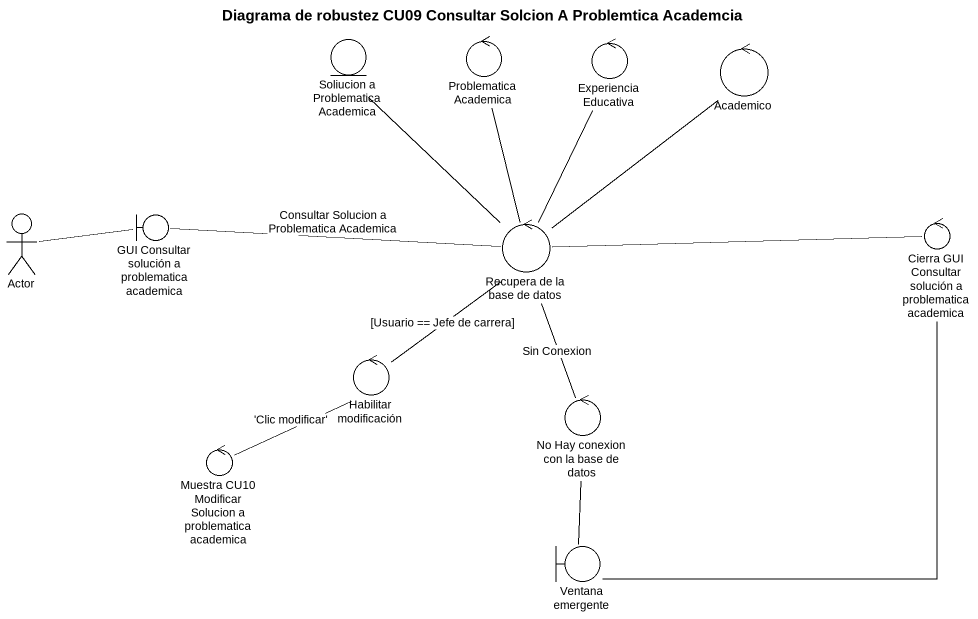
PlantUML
@startuml
title Diagrama de robustez CU09 Consultar Solcion A Problemtica Academcia
entity "Soliucion a Problematica Academica" as Soliucion_a_Problematica
control "Problematica Academica" as Problematica_Academica
control ExperienciaEducativa
control Academico
actor "Actor" as Actor_
boundary "GUI Consultar solución a problematica academica" as GUI_Consultar_solución_a
control "Recupera de la base de datos" as Recupera_de_la_base_de_datos
control "Cierra GUI Consultar solución a problematica academica" as Cierra_GUI_Consultar
control "Habilitar modificación" as Habilitar_modificación
control "No Hay conexion con la base de datos" as No_Hay_conexion_con_la_base
control "Muestra CU10 Modificar Solucion a problematica academica" as Muestra_CU10_Modificar
boundary "Ventana emergente" as Ventana_emergente
Actor_ -right- GUI_Consultar_solución_a
GUI_Consultar_solución_a -right- Recupera_de_la_base_de_datos : Consultar Solucion a Problematica Academica
Recupera_de_la_base_de_datos -up- Soliucion_a_Problematica
Recupera_de_la_base_de_datos -up- Problematica_Academica
Recupera_de_la_base_de_datos -up- ExperienciaEducativa
Recupera_de_la_base_de_datos -up- Academico
Recupera_de_la_base_de_datos -right- Cierra_GUI_Consultar
Recupera_de_la_base_de_datos -- Habilitar_modificación : [Usuario == Jefe de carrera]
Recupera_de_la_base_de_datos -- No_Hay_conexion_con_la_base : Sin Conexion
Habilitar_modificación -- Muestra_CU10_Modificar : 'Clic modificar'
No_Hay_conexion_con_la_base -- Ventana_emergente
Ventana_emergente -up- Cierra_GUI_Consultar
@enduml
